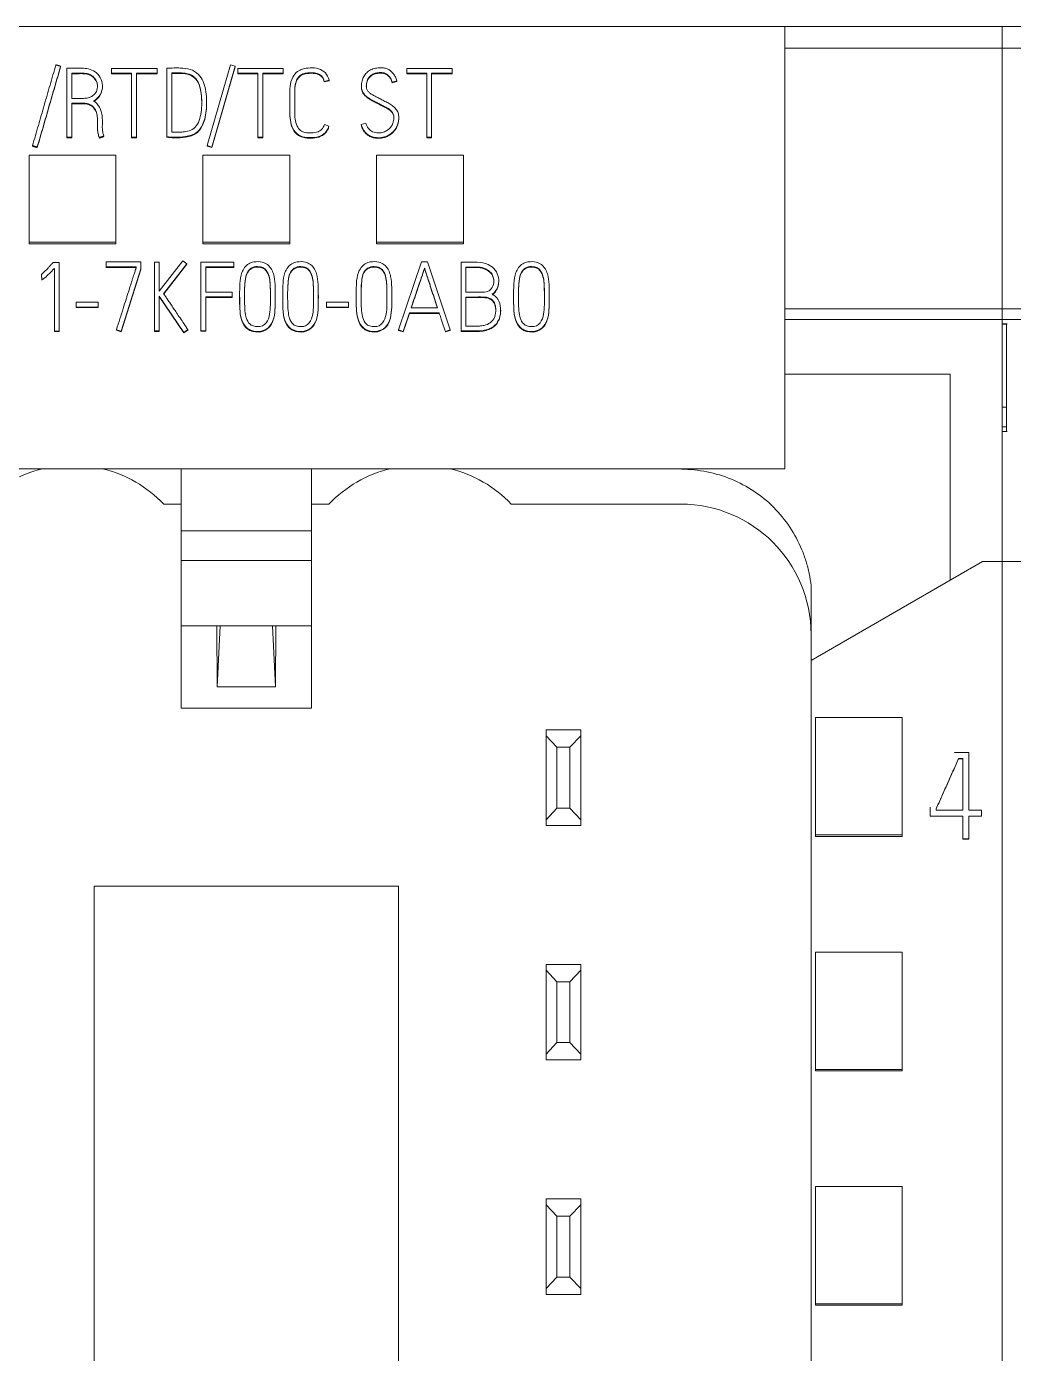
# Model space of a CAD drawing. Header units: millimetres. Extents: x 42151 to 59780, y 37376 to 44547.
# Drawn here: x 48216.97 to 48239.69, y 43287.69 to 43318.25 of the extents above; entities that cross this region are included whole.
import ezdxf

# ---------------------------------------------------------------- set-up
doc = ezdxf.new("R2010")
doc.units = ezdxf.units.MM
doc.set_wipeout_variables(frame=1)
doc.layers.add('000-PI-Oprema', color=30, linetype='Continuous', lineweight=5)
doc.layers.add('SI-ORMAR-Oprema', color=30, linetype='Continuous', lineweight=5)
doc.layers.add('004-PI-DIN Šina', color=3, linetype='Continuous')

# ---------------------------------------------------------------- blocks, each defined once
blk = doc.blocks.new('6ES7531-7KF00-0AB0')
at = {"layer": 'SI-ORMAR-Oprema', "linetype": 'Continuous'}
for p, q in [((-29.363, 48.929), (-29.363, 40.929)), ((-27.372, 48.929), (-29.363, 48.929)), ((-27.372, 48.929), (-27.372, 40.929)), ((-18.954, 48.929), (-18.954, 48.929)), ((-18.954, 48.929), (-18.954, 40.929)), ((-18.954, 46.433), (-27.372, 46.433)), ((-18.954, 40.929), (-29.363, 40.929)), ((-29.363, 40.929), (-29.363, 40.02)), ((-29.363, 40.02), (-29.363, 39.411)), ((-26.013, 40.02), (-29.363, 40.02)), ((-26.013, 40.02), (-26.013, 15.837)), ((-19.763, 37.279), (-19.763, 40.02)), ((-29.363, 38.929), (-29.363, 39.411)), ((-26.013, 39.411), (-29.363, 39.411)), ((-29.363, 38.929), (-29.363, 16.929)), ((-26.013, 38.929), (-29.363, 38.929)), ((-26.013, 38.929), (-29.363, 38.929))]:
    blk.add_line(p, q, dxfattribs=at)
blk.add_open_spline([(-18.954, 40.929), (-27.372, 40.929)], degree=1, dxfattribs=at)
blk.add_wipeout([(-17.038, 69.029), (17.762, 69.029), (17.762, -77.96), (-17.038, -77.971)]).dxf.layer = 'SI-ORMAR-Oprema'
for p, q in [((-17.038, 69.029), (-17.038, 68.529)), ((-12.038, 69.029), (-17.038, 69.029)), ((12.762, 69.029), (-12.038, 69.029)), ((12.762, 69.029), (17.762, 69.029)), ((12.762, 58.845), (12.762, 69.029)), ((17.762, 69.029), (17.762, 68.529)), ((-17.038, 62.529), (-17.038, 68.529)), ((-12.038, 68.529), (-17.038, 68.529)), ((17.762, 68.529), (12.762, 68.529)), ((17.762, 62.529), (17.762, 68.529)), ((-3.912, 68.114), (-3.912, 68.101)), ((-2.738, 67.953), (-2.738, 67.941)), ((-1.693, 67.953), (-1.693, 67.941)), ((0, 68.145), (-0.539, 66.285)), ((-0.431, 66.254), (0.109, 68.114)), ((-0.431, 66.241), (0.109, 68.101)), ((0.109, 68.114), (0, 68.145)), ((0.109, 68.114), (0.109, 68.101)), ((0.169, 67.953), (0.169, 67.941)), ((1.214, 67.953), (1.214, 67.941)), ((4.057, 68.066), (4.057, 67.953)), ((5.102, 68.066), (4.057, 68.066)), ((4.057, 67.953), (4.057, 67.941)), ((4.057, 67.953), (4.514, 67.953)), ((4.057, 67.941), (4.514, 67.941)), ((4.514, 67.953), (4.514, 66.481)), ((4.627, 66.481), (4.627, 67.953)), ((4.627, 67.953), (5.102, 67.953)), ((4.627, 67.941), (5.102, 67.941)), ((5.102, 67.953), (5.102, 68.066)), ((5.102, 67.953), (5.102, 67.941)), ((-2.949, 67.646), (-2.949, 67.668)), ((2.266, 67.793), (2.157, 67.766)), ((2.266, 67.78), (2.157, 67.754)), ((2.157, 67.766), (2.157, 67.754)), ((2.266, 67.793), (2.266, 67.78)), ((3.011, 67.657), (3.011, 67.644)), ((3.722, 67.746), (3.83, 67.777)), ((3.722, 67.734), (3.83, 67.765)), ((3.722, 67.746), (3.722, 67.734)), ((3.83, 67.777), (3.83, 67.765)), ((-0.552, 67.251), (-0.552, 67.264)), ((1.363, 67.431), (1.363, 67.419)), ((1.363, 67.296), (1.363, 67.309)), ((1.362, 67.131), (1.362, 67.119)), ((3.873, 66.919), (3.873, 66.932)), ((-3.063, 66.697), (-3.063, 66.678)), ((2.159, 66.769), (2.264, 66.732)), ((2.264, 66.732), (2.264, 66.719)), ((3.114, 66.804), (3.005, 66.774)), ((3.005, 66.774), (3.005, 66.761)), ((-3.77, 66.481), (-3.77, 66.468)), ((-3.657, 66.481), (-3.657, 66.468)), ((-3.02, 66.47), (-3.02, 66.457)), ((-2.916, 66.509), (-2.916, 66.497)), ((-2.281, 66.481), (-2.281, 66.468)), ((-2.168, 66.481), (-2.168, 66.468)), ((-1.467, 66.492), (-1.467, 66.479)), ((0.626, 66.481), (0.626, 66.468)), ((0.739, 66.481), (0.739, 66.468)), ((4.514, 66.481), (4.627, 66.481)), ((4.514, 66.481), (4.514, 66.468)), ((4.514, 66.468), (4.627, 66.468)), ((4.627, 66.481), (4.627, 66.468)), ((-4.638, 66.064), (-4.638, 64.065)), ((-2.638, 66.064), (-4.638, 66.064)), ((-4.56, 66.285), (-4.56, 66.272)), ((-4.451, 66.254), (-4.451, 66.241)), ((-2.638, 64.065), (-2.638, 66.064)), ((-0.638, 66.064), (-0.638, 64.065)), ((1.362, 66.064), (-0.638, 66.064)), ((-0.539, 66.285), (-0.431, 66.254)), ((-0.539, 66.285), (-0.539, 66.272)), ((-0.539, 66.272), (-0.431, 66.241)), ((-0.431, 66.254), (-0.431, 66.241)), ((1.362, 64.065), (1.362, 66.064)), ((3.362, 66.064), (3.362, 64.065)), ((5.362, 66.064), (3.362, 66.064)), ((5.362, 64.065), (5.362, 66.064)), ((-4.638, 64.065), (-4.638, 64.027)), ((-4.638, 64.065), (-2.638, 64.065)), ((-4.638, 64.027), (-2.638, 64.027)), ((-2.638, 64.065), (-2.638, 64.027)), ((-0.638, 64.065), (-0.638, 64.027)), ((-0.638, 64.065), (1.362, 64.065)), ((-0.638, 64.027), (1.362, 64.027)), ((1.362, 64.065), (1.362, 64.027)), ((3.362, 64.065), (3.362, 64.027)), ((3.362, 64.065), (5.362, 64.065)), ((3.362, 64.027), (5.362, 64.027)), ((5.362, 64.065), (5.362, 64.027)), ((-4.085, 63.596), (-3.946, 63.596)), ((-3.946, 63.596), (-3.946, 62.015)), ((-2.865, 63.607), (-2.865, 63.494)), ((-2.066, 63.607), (-2.865, 63.607)), ((-2.066, 63.446), (-2.066, 63.607)), ((-1.755, 63.6), (-1.755, 62.017)), ((-1.642, 63.6), (-1.755, 63.6)), ((-1.098, 63.633), (-1.642, 62.931)), ((-1.642, 62.931), (-1.642, 63.6)), ((-1.542, 62.876), (-1.01, 63.567)), ((-1.01, 63.567), (-1.098, 63.633)), ((-1.01, 63.567), (-1.01, 63.554)), ((-0.683, 63.604), (-0.683, 62.022)), ((0.078, 63.604), (-0.683, 63.604)), ((0.078, 63.492), (0.078, 63.604)), ((4.394, 63.607), (3.864, 62.041)), ((4.536, 63.607), (4.394, 63.607)), ((5.053, 62.041), (4.536, 63.607)), ((5.304, 62.017), (5.304, 63.602)), ((-4.354, 63.321), (-4.354, 63.308)), ((-4.347, 63.204), (-4.354, 63.321)), ((-4.347, 63.191), (-4.354, 63.308)), ((-4.056, 62.015), (-4.056, 63.459)), ((-2.865, 63.494), (-2.865, 63.482)), ((-2.865, 63.494), (-2.177, 63.494)), ((-2.865, 63.482), (-2.177, 63.482)), ((-2.521, 62.011), (-2.066, 63.446)), ((-2.521, 61.998), (-2.066, 63.433)), ((-2.177, 63.494), (-2.177, 63.463)), ((-2.066, 63.446), (-2.066, 63.433)), ((-1.538, 62.869), (-1.01, 63.554)), ((-0.57, 62.911), (-0.57, 63.492)), ((-0.57, 63.492), (0.078, 63.492)), ((-0.57, 63.479), (0.078, 63.479)), ((0.078, 63.492), (0.078, 63.479)), ((4.465, 63.466), (4.465, 63.453)), ((5.417, 63.49), (5.417, 62.909)), ((-4.347, 63.204), (-4.347, 63.191)), ((6.172, 63.154), (6.172, 63.175)), ((-3.555, 62.68), (-3.555, 62.568)), ((-3.049, 62.68), (-3.555, 62.68)), ((-3.049, 62.568), (-3.049, 62.68)), ((-1.642, 62.017), (-1.642, 62.821)), ((-1.642, 62.821), (-1.074, 61.984)), ((-1.642, 62.808), (-1.074, 61.972)), ((0.038, 62.911), (-0.57, 62.911)), ((-0.57, 62.022), (-0.57, 62.801)), ((-0.57, 62.801), (0.038, 62.801)), ((-0.57, 62.788), (0.038, 62.788)), ((0.038, 62.801), (0.038, 62.911)), ((0.038, 62.801), (0.038, 62.788)), ((0.208, 62.868), (0.208, 62.856)), ((1.028, 62.825), (1.028, 62.837)), ((1.2, 62.868), (1.2, 62.856)), ((2.02, 62.825), (2.02, 62.837)), ((2.21, 62.68), (2.21, 62.568)), ((2.716, 62.68), (2.21, 62.68)), ((2.716, 62.568), (2.716, 62.68)), ((2.891, 62.868), (2.891, 62.856)), ((3.711, 62.825), (3.711, 62.837)), ((5.417, 62.799), (5.417, 62.127)), ((6.515, 62.868), (6.515, 62.856)), ((7.334, 62.825), (7.334, 62.837)), ((-17.038, 62.529), (-17.038, 62.279)), ((-17.038, 62.529), (-12.038, 62.529)), ((-3.555, 62.568), (-3.555, 62.555)), ((-3.555, 62.568), (-3.049, 62.568)), ((-3.555, 62.555), (-3.049, 62.555)), ((-3.049, 62.568), (-3.049, 62.555)), ((2.21, 62.568), (2.21, 62.555)), ((2.21, 62.568), (2.716, 62.568)), ((2.21, 62.555), (2.716, 62.555)), ((2.716, 62.568), (2.716, 62.555)), ((3.97, 62.006), (4.117, 62.435)), ((3.97, 61.994), (4.117, 62.423)), ((4.117, 62.435), (4.117, 62.423)), ((4.117, 62.435), (4.802, 62.435)), ((4.117, 62.423), (4.802, 62.423)), ((4.765, 62.548), (4.154, 62.548)), ((4.802, 62.435), (4.802, 62.423)), ((6.217, 62.482), (6.217, 62.495)), ((12.762, 62.529), (17.762, 62.529)), ((17.762, 62.529), (17.762, 62.279)), ((-17.038, 62.279), (-17.038, 56.709)), ((-12.038, 62.279), (-17.038, 62.279)), ((-2.627, 62.046), (-2.521, 62.011)), ((-2.627, 62.046), (-2.627, 62.033)), ((-1.074, 61.984), (-0.981, 62.048)), ((-0.981, 62.048), (-0.981, 62.035)), ((3.864, 62.041), (3.864, 62.029)), ((3.864, 62.041), (3.97, 62.006)), ((4.944, 62.006), (5.053, 62.041)), ((5.053, 62.041), (5.053, 62.029)), ((12.762, 62.279), (17.762, 62.279)), ((17.762, 62.279), (17.762, 56.709)), ((17.875, 62.179), (17.762, 62.179)), ((17.875, 62.172), (17.762, 62.172)), ((-4.056, 62.015), (-4.056, 62.002)), ((-3.946, 62.015), (-4.056, 62.015)), ((-3.946, 62.002), (-4.056, 62.002)), ((-3.946, 62.015), (-3.946, 62.002)), ((-2.627, 62.033), (-2.521, 61.998)), ((-2.521, 62.011), (-2.521, 61.998)), ((-1.755, 62.017), (-1.755, 62.005)), ((-1.755, 62.017), (-1.642, 62.017)), ((-1.755, 62.005), (-1.642, 62.005)), ((-1.642, 62.017), (-1.642, 62.005)), ((-1.074, 61.972), (-0.981, 62.035)), ((-1.074, 61.984), (-1.074, 61.972)), ((-0.683, 62.022), (-0.57, 62.022)), ((-0.683, 62.022), (-0.683, 62.009)), ((-0.683, 62.009), (-0.57, 62.009)), ((-0.57, 62.022), (-0.57, 62.009)), ((3.864, 62.029), (3.97, 61.994)), ((3.97, 62.006), (3.97, 61.994)), ((4.942, 62.001), (4.944, 61.994)), ((4.944, 61.994), (5.053, 62.029)), ((4.944, 62.006), (4.944, 61.994)), ((5.304, 62.017), (5.304, 62.005)), ((12.762, 61.023), (16.562, 61.023)), ((16.562, 56.276), (16.562, 61.023)), ((17.862, 60.263), (17.762, 60.263)), ((17.862, 60.263), (17.862, 59.813)), ((17.862, 59.813), (17.762, 59.813)), ((17.762, 59.703), (17.875, 59.703)), ((17.762, 59.701), (17.875, 59.701)), ((12.762, 58.845), (-12.038, 58.845)), ((-1.138, 58.845), (-1.138, 57.418)), ((1.862, 58.845), (1.862, 57.418)), ((-1.138, 58.029), (-1.538, 58.029)), ((2.262, 58.029), (1.862, 58.029)), ((10.362, 58.029), (6.462, 58.029)), ((-1.138, 57.418), (-1.138, 56.729)), ((-1.138, 57.418), (1.862, 57.418)), ((1.862, 57.418), (1.862, 56.729)), ((-17.038, 56.709), (-17.038, -56.709)), ((-16.588, 56.709), (-17.038, 56.709)), ((-1.138, 56.729), (-1.138, 55.229)), ((-1.138, 56.729), (1.862, 56.729)), ((1.862, 56.729), (1.862, 55.229)), ((13.362, 54.429), (17.312, 56.709)), ((17.762, 56.709), (17.312, 56.709)), ((17.762, 56.709), (17.762, -56.709)), ((13.362, 56.149), (13.362, 54.429)), ((-1.138, 55.229), (-1.138, 53.329)), ((-1.138, 55.229), (1.862, 55.229)), ((-0.32, 55.229), (-0.312, 53.818)), ((-0.238, 55.229), (-0.312, 53.818)), ((1.036, 53.818), (0.962, 55.229)), ((1.036, 53.818), (1.044, 55.229)), ((1.862, 55.229), (1.862, 53.329)), ((13.362, -54.387), (13.362, 54.429)), ((-0.312, 53.818), (1.036, 53.818)), ((1.862, 53.329), (-1.138, 53.329)), ((13.462, 50.411), (13.462, 53.115)), ((13.462, 53.115), (15.462, 53.115)), ((15.462, 50.411), (15.462, 53.115)), ((7.262, 52.829), (8.062, 52.829)), ((7.262, 52.695), (7.262, 52.829)), ((7.512, 52.429), (7.262, 52.695)), ((7.262, 50.762), (7.262, 52.695)), ((8.062, 52.695), (7.812, 52.429)), ((8.062, 52.829), (8.062, 52.695)), ((8.062, 52.695), (8.062, 50.762)), ((7.812, 52.429), (7.512, 52.429)), ((7.512, 52.429), (7.512, 51.029)), ((7.812, 51.029), (7.812, 52.429)), ((16.665, 52.308), (16.995, 52.308)), ((16.995, 52.308), (16.995, 50.983)), ((16.756, 52.17), (16.756, 52.164)), ((16.853, 52.17), (16.756, 52.17)), ((16.756, 52.164), (16.853, 52.164)), ((16.853, 50.983), (16.853, 52.17)), ((16.104, 50.845), (16.104, 51.049)), ((7.262, 50.762), (7.512, 51.029)), ((7.262, 50.629), (7.262, 50.762)), ((7.512, 51.029), (7.812, 51.029)), ((7.812, 51.029), (8.062, 50.762)), ((8.062, 50.762), (8.062, 50.629)), ((16.104, 50.845), (16.104, 50.839)), ((16.853, 50.845), (16.104, 50.845)), ((16.104, 50.839), (16.853, 50.839)), ((16.243, 51.019), (16.243, 50.983)), ((16.243, 50.983), (16.853, 50.983)), ((16.853, 50.318), (16.853, 50.845)), ((16.995, 50.983), (17.289, 50.983)), ((16.995, 50.845), (16.995, 50.318)), ((17.289, 50.845), (16.995, 50.845)), ((16.995, 50.839), (17.289, 50.839)), ((17.289, 50.983), (17.289, 50.845)), ((17.289, 50.845), (17.289, 50.839)), ((8.062, 50.629), (7.262, 50.629)), ((13.462, 50.377), (13.462, 50.411)), ((13.462, 50.411), (15.462, 50.411)), ((13.462, 50.377), (15.462, 50.377)), ((15.462, 50.377), (15.462, 50.411)), ((16.853, 50.318), (16.853, 50.312)), ((16.995, 50.318), (16.853, 50.318)), ((16.853, 50.312), (16.995, 50.312)), ((16.995, 50.318), (16.995, 50.312)), ((-3.138, 49.229), (3.862, 49.229)), ((-3.138, -51.671), (-3.138, 49.229)), ((3.862, 49.229), (3.862, -51.671)), ((-18.954, 48.929), (-17.038, 48.929)), ((-17.038, 48.929), (-18.954, 48.929)), ((13.462, 45.01), (13.462, 47.713)), ((13.462, 47.713), (15.462, 47.713)), ((15.462, 45.01), (15.462, 47.713)), ((7.262, 47.429), (8.062, 47.429)), ((7.262, 47.295), (7.262, 47.429)), ((8.062, 47.429), (8.062, 47.295)), ((7.512, 47.029), (7.262, 47.295)), ((7.262, 45.362), (7.262, 47.295)), ((8.062, 47.295), (7.812, 47.029)), ((8.062, 47.295), (8.062, 45.362)), ((7.812, 47.029), (7.512, 47.029)), ((7.512, 47.029), (7.512, 45.629)), ((7.812, 45.629), (7.812, 47.029)), ((7.262, 45.362), (7.512, 45.629)), ((7.512, 45.629), (7.812, 45.629)), ((7.812, 45.629), (8.062, 45.362)), ((7.262, 45.229), (7.262, 45.362)), ((8.062, 45.362), (8.062, 45.229)), ((8.062, 45.229), (7.262, 45.229)), ((13.462, 45.01), (15.462, 45.01)), ((13.462, 44.977), (13.462, 45.01)), ((13.462, 44.977), (15.462, 44.977)), ((15.462, 44.977), (15.462, 45.01)), ((13.462, 39.608), (13.462, 42.311)), ((13.462, 42.311), (15.462, 42.311)), ((15.462, 39.608), (15.462, 42.311)), ((7.262, 42.029), (8.062, 42.029)), ((7.262, 41.895), (7.262, 42.029)), ((7.512, 41.629), (7.262, 41.895)), ((7.262, 39.962), (7.262, 41.895)), ((8.062, 41.895), (7.812, 41.629)), ((8.062, 42.029), (8.062, 41.895)), ((8.062, 41.895), (8.062, 39.962)), ((7.812, 41.629), (7.512, 41.629)), ((7.512, 41.629), (7.512, 40.229)), ((7.812, 40.229), (7.812, 41.629)), ((7.262, 39.962), (7.512, 40.229)), ((7.512, 40.229), (7.812, 40.229)), ((7.812, 40.229), (8.062, 39.962)), ((-17.038, 40.02), (-19.763, 40.02)), ((7.262, 39.829), (7.262, 39.962)), ((8.062, 39.829), (7.262, 39.829)), ((8.062, 39.962), (8.062, 39.829)), ((13.462, 39.577), (13.462, 39.608)), ((13.462, 39.608), (15.462, 39.608)), ((13.462, 39.577), (15.462, 39.577)), ((15.462, 39.577), (15.462, 39.608)), ((-17.038, 39.411), (-19.763, 39.411)), ((-17.038, 38.929), (-19.763, 38.929)), ((-17.038, 38.929), (-19.763, 38.929))]:
    blk.add_line(p, q, dxfattribs=at)
for centre, radius, start, end in [((-3.638, 56.029), 2.9, 103.753, 136.3972), ((-3.638, 56.029), 2.9, 43.6028, 76.247), ((4.362, 56.029), 2.9, 103.753, 136.3972), ((4.362, 56.029), 2.9, 43.6028, 76.247), ((10.362, 55.029), 3, 0, 90)]:
    blk.add_arc(centre, radius, start, end, dxfattribs=at)
for points, degree in [([(-4.56, 66.285), (-4.021, 68.145)], 1), ([(-3.912, 68.114), (-4.451, 66.254)], 1), ([(-3.912, 68.101), (-4.451, 66.241)], 1), ([(-4.021, 68.145), (-3.912, 68.114)], 1), ([(-3.77, 66.481), (-3.77, 68.068)], 1), ([(-3.657, 67.956), (-3.657, 67.374)], 1), ([(-2.738, 67.953), (-2.738, 68.066)], 1), ([(-2.738, 68.066), (-1.693, 68.066)], 1), ([(-2.281, 67.953), (-2.738, 67.953)], 1), ([(-2.281, 67.941), (-2.738, 67.941)], 1), ([(-2.281, 66.481), (-2.281, 67.953)], 1), ([(-2.168, 67.953), (-2.168, 66.481)], 1), ([(-1.693, 67.953), (-2.168, 67.953)], 1), ([(-1.693, 67.941), (-2.168, 67.941)], 1), ([(-1.693, 68.066), (-1.693, 67.953)], 1), ([(-1.467, 66.492), (-1.467, 68.072)], 1), ([(-1.354, 67.96), (-1.354, 66.595)], 1), ([(0.169, 68.066), (0.169, 67.953)], 1), ([(1.214, 68.066), (0.169, 68.066)], 1), ([(0.169, 67.953), (0.626, 67.953)], 1), ([(0.169, 67.941), (0.626, 67.941)], 1), ([(0.626, 67.953), (0.626, 66.481)], 1), ([(0.739, 66.481), (0.739, 67.953)], 1), ([(0.739, 67.953), (1.214, 67.953)], 1), ([(0.739, 67.941), (1.214, 67.941)], 1), ([(1.214, 67.953), (1.214, 68.066)], 1), ([(-3.657, 67.262), (-3.657, 66.481)], 1), ([(-3.657, 66.481), (-3.77, 66.481)], 1), ([(-3.657, 66.468), (-3.77, 66.468)], 1), ([(-2.916, 66.509), (-3.02, 66.47)], 1), ([(-2.916, 66.497), (-3.02, 66.457)], 1), ([(-2.168, 66.481), (-2.281, 66.481)], 1), ([(-2.168, 66.468), (-2.281, 66.468)], 1), ([(0.626, 66.481), (0.739, 66.481)], 1), ([(0.626, 66.468), (0.739, 66.468)], 1), ([(-4.451, 66.254), (-4.56, 66.285)], 1), ([(-4.451, 66.241), (-4.56, 66.272)], 1), ([(13.247, 56.709), (13.275, 56.618), (13.322, 56.433), (13.352, 56.245), (13.362, 56.149)], 3)]:
    blk.add_open_spline(points, degree=degree, dxfattribs=at)
for points, knots in [([(-3.77, 68.068), (-3.71, 68.068), (-3.606, 68.068), (-3.454, 68.068), (-3.306, 68.069), (-3.149, 68.018), (-3.011, 67.898), (-2.94, 67.723), (-2.954, 67.549), (-3.016, 67.425), (-3.089, 67.356), (-3.135, 67.328), (-3.156, 67.317)], [0, 0, 0, 0, 0.12344, 0.212385, 0.309987, 0.42512, 0.54091, 0.673529, 0.797304, 0.889185, 0.953588, 1, 1, 1, 1]), ([(-3.657, 67.374), (-3.612, 67.374), (-3.55, 67.374), (-3.459, 67.375), (-3.376, 67.373), (-3.282, 67.381), (-3.182, 67.422), (-3.093, 67.502), (-3.056, 67.623), (-3.068, 67.75), (-3.138, 67.868), (-3.263, 67.944), (-3.395, 67.958), (-3.524, 67.955), (-3.609, 67.956), (-3.657, 67.956)], [0, 0, 0, 0, 0.089288, 0.123818, 0.180598, 0.252983, 0.309178, 0.39404, 0.480521, 0.552186, 0.644985, 0.743769, 0.831148, 0.90497, 1, 1, 1, 1]), ([(-3.062, 67.644), (-3.062, 67.671), (-3.073, 67.745), (-3.138, 67.856), (-3.263, 67.931), (-3.395, 67.945), (-3.524, 67.942), (-3.609, 67.943), (-3.657, 67.943)], [0, 0, 0, 0, 0.108412, 0.293173, 0.489849, 0.663819, 0.810797, 1, 1, 1, 1]), ([(-1.467, 68.072), (-1.411, 68.073), (-1.307, 68.074), (-1.128, 68.075), (-0.927, 68.059), (-0.734, 67.943), (-0.624, 67.768), (-0.57, 67.57), (-0.551, 67.362), (-0.551, 67.148), (-0.578, 66.954), (-0.63, 66.791), (-0.702, 66.659), (-0.804, 66.562), (-0.935, 66.513), (-1.063, 66.49), (-1.188, 66.479), (-1.32, 66.478), (-1.413, 66.485), (-1.467, 66.492)], [0, 0, 0, 0, 0.056943, 0.107616, 0.184523, 0.260876, 0.329966, 0.393781, 0.471964, 0.545416, 0.616265, 0.673522, 0.721942, 0.770903, 0.814889, 0.864088, 0.904492, 0.944165, 1, 1, 1, 1]), ([(-1.354, 66.595), (-1.323, 66.594), (-1.256, 66.592), (-1.149, 66.594), (-1.021, 66.61), (-0.87, 66.643), (-0.75, 66.779), (-0.689, 66.959), (-0.66, 67.167), (-0.664, 67.38), (-0.686, 67.597), (-0.753, 67.786), (-0.9, 67.93), (-1.077, 67.962), (-1.23, 67.96), (-1.317, 67.96), (-1.354, 67.96)], [0, 0, 0, 0, 0.039718, 0.085391, 0.137353, 0.205809, 0.277792, 0.359236, 0.449004, 0.549223, 0.634175, 0.731709, 0.80125, 0.889293, 0.952557, 1, 1, 1, 1]), ([(-0.663, 67.243), (-0.663, 67.288), (-0.668, 67.399), (-0.686, 67.585), (-0.753, 67.773), (-0.9, 67.918), (-1.077, 67.949), (-1.23, 67.947), (-1.317, 67.948), (-1.354, 67.947)], [0, 0, 0, 0, 0.115337, 0.282058, 0.473471, 0.609948, 0.782735, 0.906892, 1, 1, 1, 1]), ([(2.264, 66.732), (2.256, 66.707), (2.23, 66.644), (2.144, 66.543), (1.991, 66.471), (1.802, 66.467), (1.602, 66.487), (1.44, 66.633), (1.379, 66.829), (1.359, 67.037), (1.364, 67.249), (1.362, 67.454), (1.365, 67.659), (1.407, 67.853), (1.524, 67.994), (1.671, 68.061), (1.838, 68.082), (2.025, 68.073), (2.199, 67.97), (2.251, 67.861), (2.266, 67.793)], [0, 0, 0, 0, 0.023749, 0.063372, 0.118592, 0.172501, 0.236244, 0.297229, 0.359591, 0.421629, 0.490644, 0.554667, 0.610982, 0.680492, 0.733777, 0.772528, 0.826559, 0.886213, 0.942216, 1, 1, 1, 1]), ([(2.157, 67.766), (2.147, 67.818), (2.11, 67.894), (1.991, 67.958), (1.869, 67.967), (1.751, 67.96), (1.628, 67.933), (1.523, 67.83), (1.478, 67.664), (1.475, 67.482), (1.476, 67.287), (1.475, 67.094), (1.48, 66.904), (1.52, 66.746), (1.599, 66.628), (1.725, 66.578), (1.864, 66.578), (1.999, 66.588), (2.107, 66.662), (2.145, 66.724), (2.159, 66.769)], [0, 0, 0, 0, 0.052928, 0.097969, 0.144851, 0.190624, 0.232935, 0.284925, 0.348337, 0.424764, 0.49245, 0.572241, 0.64631, 0.708712, 0.757514, 0.801091, 0.856423, 0.915681, 0.949914, 1, 1, 1, 1]), ([(2.157, 67.754), (2.147, 67.805), (2.11, 67.881), (1.991, 67.946), (1.869, 67.954), (1.751, 67.948), (1.628, 67.92), (1.523, 67.817), (1.478, 67.651), (1.475, 67.47), (1.476, 67.299), (1.476, 67.195), (1.476, 67.15)], [0, 0, 0, 0, 0.097342, 0.180178, 0.266401, 0.350584, 0.428399, 0.524015, 0.640638, 0.781197, 0.905681, 1, 1, 1, 1]), ([(3.005, 66.774), (3.014, 66.742), (3.037, 66.683), (3.086, 66.605), (3.149, 66.543), (3.224, 66.499), (3.311, 66.473), (3.396, 66.466), (3.473, 66.47), (3.54, 66.484), (3.601, 66.507), (3.656, 66.537), (3.706, 66.572), (3.749, 66.613), (3.786, 66.659), (3.817, 66.709), (3.841, 66.762), (3.859, 66.818), (3.87, 66.875), (3.874, 66.933), (3.87, 66.989), (3.858, 67.042), (3.836, 67.089), (3.808, 67.129), (3.775, 67.167), (3.737, 67.199), (3.695, 67.229), (3.651, 67.257), (3.603, 67.281), (3.553, 67.305), (3.504, 67.331), (3.457, 67.356), (3.412, 67.38), (3.37, 67.401), (3.329, 67.421), (3.291, 67.441), (3.256, 67.462), (3.224, 67.483), (3.195, 67.505), (3.171, 67.529), (3.151, 67.555), (3.135, 67.585), (3.126, 67.618), (3.123, 67.664), (3.127, 67.717), (3.139, 67.774), (3.16, 67.822), (3.188, 67.861), (3.218, 67.893), (3.252, 67.919), (3.289, 67.938), (3.326, 67.952), (3.363, 67.96), (3.399, 67.965), (3.431, 67.968), (3.464, 67.969), (3.498, 67.967), (3.535, 67.96), (3.567, 67.947), (3.596, 67.93), (3.622, 67.911), (3.644, 67.889), (3.663, 67.866), (3.68, 67.841), (3.694, 67.816), (3.705, 67.792), (3.715, 67.769), (3.72, 67.754), (3.722, 67.746)], [0, 0, 0, 0, 0.030216, 0.057834, 0.084112, 0.110126, 0.13699, 0.166062, 0.187444, 0.207786, 0.227532, 0.246694, 0.265147, 0.28321, 0.301078, 0.318906, 0.33698, 0.354995, 0.372624, 0.390132, 0.408102, 0.424528, 0.439934, 0.454952, 0.469937, 0.485134, 0.500714, 0.516729, 0.533253, 0.550073, 0.566929, 0.583824, 0.598837, 0.613277, 0.627146, 0.64033, 0.652736, 0.664395, 0.675364, 0.685785, 0.695827, 0.705789, 0.716159, 0.727332, 0.74751, 0.765141, 0.780786, 0.795151, 0.808601, 0.821478, 0.833928, 0.845962, 0.857807, 0.868933, 0.878649, 0.88698, 0.899043, 0.910208, 0.920757, 0.930874, 0.940594, 0.950061, 0.959303, 0.96829, 0.9771, 0.985473, 0.993098, 1, 1, 1, 1]), ([(3.83, 67.777), (3.821, 67.808), (3.799, 67.866), (3.751, 67.942), (3.692, 68.004), (3.623, 68.049), (3.544, 68.076), (3.466, 68.083), (3.395, 68.079), (3.333, 68.069), (3.275, 68.053), (3.222, 68.03), (3.174, 68.001), (3.133, 67.966), (3.097, 67.926), (3.067, 67.881), (3.042, 67.83), (3.024, 67.775), (3.014, 67.716), (3.01, 67.657), (3.014, 67.603), (3.025, 67.555), (3.045, 67.513), (3.071, 67.476), (3.101, 67.442), (3.136, 67.411), (3.174, 67.383), (3.216, 67.356), (3.261, 67.332), (3.308, 67.309), (3.355, 67.284), (3.401, 67.258), (3.447, 67.234), (3.491, 67.211), (3.535, 67.191), (3.576, 67.171), (3.614, 67.149), (3.649, 67.127), (3.681, 67.102), (3.707, 67.075), (3.73, 67.046), (3.748, 67.013), (3.757, 66.974), (3.76, 66.935), (3.758, 66.896), (3.751, 66.858), (3.741, 66.819), (3.726, 66.779), (3.706, 66.741), (3.68, 66.704), (3.649, 66.671), (3.612, 66.641), (3.569, 66.615), (3.52, 66.594), (3.464, 66.582), (3.38, 66.577), (3.27, 66.592), (3.162, 66.678), (3.122, 66.759), (3.114, 66.804)], [0, 0, 0, 0, 0.029502, 0.056552, 0.082213, 0.107035, 0.131706, 0.157625, 0.177725, 0.196768, 0.215008, 0.232485, 0.249262, 0.265692, 0.282067, 0.298646, 0.315747, 0.333416, 0.35172, 0.370963, 0.387214, 0.402039, 0.415923, 0.429557, 0.443355, 0.457518, 0.472137, 0.48722, 0.502837, 0.518847, 0.535063, 0.551489, 0.567151, 0.582304, 0.596956, 0.611001, 0.624363, 0.637091, 0.649186, 0.660727, 0.671894, 0.683121, 0.695107, 0.708316, 0.719066, 0.730707, 0.743348, 0.756492, 0.769735, 0.783289, 0.797204, 0.811603, 0.826753, 0.842746, 0.859925, 0.878764, 0.920226, 0.957605, 1, 1, 1, 1]), ([(3.125, 67.649), (3.125, 67.668), (3.128, 67.707), (3.139, 67.762), (3.16, 67.809), (3.188, 67.848), (3.218, 67.881), (3.252, 67.906), (3.289, 67.925), (3.326, 67.94), (3.363, 67.948), (3.399, 67.952), (3.431, 67.955), (3.464, 67.957), (3.498, 67.955), (3.535, 67.947), (3.567, 67.934), (3.596, 67.917), (3.622, 67.898), (3.644, 67.876), (3.663, 67.853), (3.68, 67.829), (3.694, 67.804), (3.705, 67.779), (3.715, 67.756), (3.72, 67.741), (3.722, 67.734)], [0, 0, 0, 0, 0.065823, 0.131059, 0.188942, 0.242091, 0.291852, 0.339495, 0.385558, 0.430084, 0.473906, 0.515072, 0.551021, 0.581842, 0.626473, 0.667782, 0.706813, 0.744244, 0.780205, 0.815232, 0.849428, 0.882676, 0.915274, 0.946254, 0.974465, 1, 1, 1, 1]), ([(-2.949, 67.643), (-2.95, 67.603), (-2.963, 67.518), (-3.016, 67.412), (-3.089, 67.343), (-3.135, 67.315), (-3.156, 67.305)], [0, 0, 0, 0, 0.287457, 0.610451, 0.836848, 1, 1, 1, 1]), ([(3.012, 67.65), (3.011, 67.647), (3.011, 67.627), (3.014, 67.59), (3.025, 67.542), (3.045, 67.5), (3.071, 67.463), (3.101, 67.429), (3.136, 67.398), (3.174, 67.37), (3.216, 67.344), (3.261, 67.32), (3.308, 67.296), (3.355, 67.271), (3.401, 67.245), (3.447, 67.221), (3.491, 67.199), (3.535, 67.178), (3.576, 67.158), (3.614, 67.137), (3.649, 67.114), (3.681, 67.089), (3.707, 67.062), (3.73, 67.033), (3.748, 67), (3.757, 66.962), (3.759, 66.935), (3.759, 66.921)], [0, 0, 0, 0, 0.008262, 0.056111, 0.099761, 0.14064, 0.180782, 0.221408, 0.263107, 0.306149, 0.350557, 0.396538, 0.443676, 0.491422, 0.539784, 0.585899, 0.630514, 0.673652, 0.715005, 0.754346, 0.79182, 0.827432, 0.861414, 0.894293, 0.927346, 0.962637, 1, 1, 1, 1]), ([(-3.02, 66.47), (-3.029, 66.493), (-3.047, 66.551), (-3.064, 66.638), (-3.062, 66.748), (-3.061, 66.861), (-3.067, 66.991), (-3.103, 67.121), (-3.198, 67.226), (-3.321, 67.263), (-3.443, 67.262), (-3.551, 67.262), (-3.627, 67.262), (-3.657, 67.262)], [0, 0, 0, 0, 0.058362, 0.147548, 0.210274, 0.321349, 0.421076, 0.521608, 0.638952, 0.741815, 0.819433, 0.927807, 1, 1, 1, 1]), ([(-3.062, 66.789), (-3.062, 66.81), (-3.062, 66.873), (-3.067, 66.978), (-3.103, 67.108), (-3.198, 67.213), (-3.321, 67.251), (-3.443, 67.249), (-3.551, 67.25), (-3.627, 67.25), (-3.657, 67.25)], [0, 0, 0, 0, 0.070739, 0.207293, 0.344948, 0.505625, 0.646474, 0.752753, 0.901148, 1, 1, 1, 1]), ([(-3.156, 67.317), (-3.135, 67.305), (-3.087, 67.269), (-3.027, 67.193), (-2.979, 67.094), (-2.958, 66.989), (-2.951, 66.889), (-2.951, 66.785), (-2.955, 66.69), (-2.944, 66.592), (-2.928, 66.539), (-2.916, 66.509)], [0, 0, 0, 0, 0.081763, 0.203225, 0.323939, 0.453577, 0.56931, 0.663931, 0.810036, 0.892891, 1, 1, 1, 1]), ([(-0.552, 67.251), (-0.552, 67.212), (-0.556, 67.104), (-0.578, 66.942), (-0.63, 66.779), (-0.702, 66.647), (-0.804, 66.55), (-0.935, 66.5), (-1.063, 66.477), (-1.188, 66.466), (-1.32, 66.465), (-1.413, 66.472), (-1.467, 66.479)], [0, 0, 0, 0, 0.08269, 0.225657, 0.341197, 0.438905, 0.537703, 0.626462, 0.725741, 0.807274, 0.887329, 1, 1, 1, 1]), ([(2.264, 66.719), (2.256, 66.694), (2.23, 66.631), (2.144, 66.53), (1.991, 66.459), (1.802, 66.454), (1.602, 66.474), (1.44, 66.62), (1.379, 66.816), (1.363, 66.984), (1.362, 67.085), (1.362, 67.119)], [0, 0, 0, 0, 0.052439, 0.139927, 0.261857, 0.380889, 0.521635, 0.656293, 0.793992, 0.930972, 1, 1, 1, 1]), ([(-3.02, 66.457), (-3.029, 66.48), (-3.047, 66.539), (-3.062, 66.614), (-3.063, 66.665), (-3.063, 66.679)], [0, 0, 0, 0, 0.32064, 0.810631, 1, 1, 1, 1]), ([(3.005, 66.761), (3.014, 66.729), (3.037, 66.67), (3.086, 66.592), (3.149, 66.53), (3.224, 66.486), (3.311, 66.46), (3.396, 66.453), (3.473, 66.458), (3.54, 66.471), (3.601, 66.494), (3.656, 66.524), (3.706, 66.559), (3.749, 66.6), (3.786, 66.646), (3.817, 66.696), (3.841, 66.749), (3.859, 66.805), (3.87, 66.862), (3.873, 66.901), (3.873, 66.92), (3.873, 66.921)], [0, 0, 0, 0, 0.077352, 0.148056, 0.215328, 0.281923, 0.350695, 0.425118, 0.479856, 0.531932, 0.582482, 0.631538, 0.678776, 0.725017, 0.770759, 0.816399, 0.862669, 0.908787, 0.953917, 0.998739, 1, 1, 1, 1]), ([(-4.354, 63.321), (-4.334, 63.337), (-4.298, 63.369), (-4.244, 63.425), (-4.191, 63.48), (-4.137, 63.539), (-4.103, 63.576), (-4.085, 63.596)], [0, 0, 0, 0, 0.198846, 0.377684, 0.606339, 0.795382, 1, 1, 1, 1]), ([(0.538, 63.607), (0.496, 63.599), (0.372, 63.558), (0.238, 63.366), (0.206, 63.068), (0.21, 62.772), (0.209, 62.517), (0.238, 62.307), (0.299, 62.142), (0.48, 62.007), (0.683, 61.989), (0.886, 62.084), (0.997, 62.277), (1.028, 62.511), (1.027, 62.766), (1.028, 63.02), (1.016, 63.233), (0.964, 63.418), (0.872, 63.544), (0.712, 63.616), (0.602, 63.618), (0.538, 63.607)], [0, 0, 0, 0, 0.03125, 0.09375, 0.15625, 0.25, 0.3125, 0.34375, 0.40625, 0.4375, 0.5, 0.546875, 0.59375, 0.65625, 0.71875, 0.78125, 0.84375, 0.875, 0.921875, 0.953125, 1, 1, 1, 1]), ([(1.53, 63.607), (1.488, 63.599), (1.364, 63.558), (1.23, 63.366), (1.198, 63.068), (1.202, 62.772), (1.201, 62.517), (1.23, 62.307), (1.291, 62.142), (1.472, 62.007), (1.675, 61.989), (1.878, 62.084), (1.989, 62.277), (2.02, 62.511), (2.019, 62.766), (2.02, 63.02), (2.008, 63.233), (1.956, 63.418), (1.864, 63.544), (1.704, 63.616), (1.594, 63.618), (1.53, 63.607)], [0, 0, 0, 0, 0.03125, 0.09375, 0.15625, 0.25, 0.3125, 0.34375, 0.40625, 0.4375, 0.5, 0.546875, 0.59375, 0.65625, 0.71875, 0.78125, 0.84375, 0.875, 0.921875, 0.953125, 1, 1, 1, 1]), ([(3.221, 63.607), (3.179, 63.599), (3.055, 63.558), (2.921, 63.366), (2.888, 63.068), (2.893, 62.772), (2.892, 62.517), (2.921, 62.307), (2.982, 62.142), (3.163, 62.007), (3.366, 61.989), (3.569, 62.084), (3.68, 62.277), (3.711, 62.511), (3.71, 62.766), (3.711, 63.02), (3.699, 63.233), (3.647, 63.418), (3.555, 63.544), (3.395, 63.616), (3.285, 63.618), (3.221, 63.607)], [0, 0, 0, 0, 0.03125, 0.09375, 0.15625, 0.25, 0.3125, 0.34375, 0.40625, 0.4375, 0.5, 0.546875, 0.59375, 0.65625, 0.71875, 0.78125, 0.84375, 0.875, 0.921875, 0.953125, 1, 1, 1, 1]), ([(5.304, 63.602), (5.363, 63.603), (5.509, 63.6), (5.742, 63.613), (5.977, 63.541), (6.132, 63.386), (6.182, 63.206), (6.164, 63.044), (6.101, 62.929), (6.05, 62.881), (6.025, 62.863)], [0, 0, 0, 0, 0.121799, 0.300471, 0.478612, 0.608153, 0.736749, 0.853072, 0.938599, 1, 1, 1, 1]), ([(6.845, 63.607), (6.803, 63.599), (6.679, 63.558), (6.545, 63.366), (6.512, 63.068), (6.516, 62.772), (6.516, 62.517), (6.545, 62.307), (6.606, 62.142), (6.787, 62.007), (6.99, 61.989), (7.193, 62.084), (7.303, 62.277), (7.335, 62.511), (7.334, 62.766), (7.335, 63.02), (7.323, 63.233), (7.271, 63.418), (7.179, 63.544), (7.019, 63.616), (6.909, 63.618), (6.845, 63.607)], [0, 0, 0, 0, 0.03125, 0.09375, 0.15625, 0.25, 0.3125, 0.34375, 0.40625, 0.4375, 0.5, 0.546875, 0.59375, 0.65625, 0.71875, 0.78125, 0.84375, 0.875, 0.921875, 0.953125, 1, 1, 1, 1]), ([(-4.056, 63.459), (-4.074, 63.44), (-4.108, 63.405), (-4.154, 63.357), (-4.193, 63.317), (-4.226, 63.285), (-4.253, 63.259), (-4.277, 63.239), (-4.296, 63.224), (-4.311, 63.214), (-4.323, 63.208), (-4.332, 63.206), (-4.34, 63.204), (-4.345, 63.204), (-4.347, 63.204)], [0, 0, 0, 0, 0.200504, 0.370797, 0.510902, 0.6264, 0.722885, 0.800448, 0.861213, 0.907383, 0.939504, 0.963232, 0.983337, 1, 1, 1, 1]), ([(-2.177, 63.463), (-2.178, 63.46), (-2.182, 63.45), (-2.189, 63.428), (-2.2, 63.394), (-2.215, 63.349), (-2.232, 63.295), (-2.252, 63.232), (-2.274, 63.162), (-2.298, 63.086), (-2.324, 63.006), (-2.35, 62.921), (-2.378, 62.835), (-2.419, 62.705), (-2.475, 62.526), (-2.549, 62.292), (-2.601, 62.13), (-2.627, 62.046)], [0, 0, 0, 0, 0.006664, 0.022274, 0.046836, 0.07897, 0.117297, 0.161819, 0.211415, 0.264968, 0.322476, 0.382404, 0.443215, 0.50491, 0.65714, 0.82217, 1, 1, 1, 1]), ([(0.764, 63.466), (0.734, 63.484), (0.646, 63.507), (0.5, 63.499), (0.358, 63.365), (0.333, 63.166), (0.319, 62.96), (0.322, 62.782), (0.322, 62.607), (0.331, 62.449), (0.365, 62.276), (0.449, 62.151), (0.609, 62.106), (0.8, 62.133), (0.901, 62.354), (0.917, 62.591), (0.917, 62.839), (0.915, 63.067), (0.9, 63.243), (0.856, 63.378), (0.794, 63.447), (0.764, 63.466)], [0, 0, 0, 0, 0.03125, 0.078125, 0.125, 0.1875, 0.25, 0.3125, 0.34375, 0.40625, 0.453125, 0.5, 0.53125, 0.59375, 0.65625, 0.71875, 0.8125, 0.875, 0.921875, 0.96875, 1, 1, 1, 1]), ([(0.764, 63.453), (0.734, 63.471), (0.646, 63.494), (0.5, 63.486), (0.358, 63.352), (0.333, 63.153), (0.322, 62.99), (0.321, 62.893), (0.321, 62.866)], [0, 0, 0, 0, 0.114194, 0.285486, 0.456777, 0.685166, 0.913555, 1, 1, 1, 1]), ([(0.917, 62.779), (0.917, 62.806), (0.916, 62.904), (0.915, 63.054), (0.9, 63.23), (0.856, 63.366), (0.794, 63.435), (0.764, 63.453)], [0, 0, 0, 0, 0.115044, 0.410029, 0.631268, 0.852507, 1, 1, 1, 1]), ([(1.756, 63.466), (1.726, 63.484), (1.638, 63.507), (1.492, 63.499), (1.35, 63.365), (1.325, 63.166), (1.311, 62.96), (1.314, 62.782), (1.314, 62.607), (1.323, 62.449), (1.357, 62.276), (1.44, 62.151), (1.6, 62.106), (1.792, 62.133), (1.893, 62.354), (1.909, 62.591), (1.909, 62.839), (1.907, 63.067), (1.892, 63.243), (1.848, 63.378), (1.786, 63.447), (1.756, 63.466)], [0, 0, 0, 0, 0.03125, 0.078125, 0.125, 0.1875, 0.25, 0.3125, 0.34375, 0.40625, 0.453125, 0.5, 0.53125, 0.59375, 0.65625, 0.71875, 0.8125, 0.875, 0.921875, 0.96875, 1, 1, 1, 1]), ([(1.756, 63.453), (1.726, 63.471), (1.638, 63.494), (1.492, 63.486), (1.35, 63.352), (1.325, 63.153), (1.314, 62.99), (1.313, 62.893), (1.313, 62.866)], [0, 0, 0, 0, 0.114194, 0.285486, 0.456777, 0.685166, 0.913555, 1, 1, 1, 1]), ([(1.909, 62.779), (1.909, 62.806), (1.908, 62.904), (1.907, 63.054), (1.892, 63.23), (1.848, 63.366), (1.786, 63.435), (1.756, 63.453)], [0, 0, 0, 0, 0.115044, 0.410029, 0.631268, 0.852507, 1, 1, 1, 1]), ([(3.447, 63.466), (3.417, 63.484), (3.329, 63.507), (3.183, 63.499), (3.041, 63.365), (3.016, 63.166), (3.002, 62.96), (3.005, 62.782), (3.005, 62.607), (3.014, 62.449), (3.048, 62.276), (3.131, 62.151), (3.291, 62.106), (3.483, 62.133), (3.584, 62.354), (3.6, 62.591), (3.6, 62.839), (3.598, 63.067), (3.583, 63.243), (3.539, 63.378), (3.477, 63.447), (3.447, 63.466)], [0, 0, 0, 0, 0.03125, 0.078125, 0.125, 0.1875, 0.25, 0.3125, 0.34375, 0.40625, 0.453125, 0.5, 0.53125, 0.59375, 0.65625, 0.71875, 0.8125, 0.875, 0.921875, 0.96875, 1, 1, 1, 1]), ([(3.447, 63.453), (3.417, 63.471), (3.329, 63.494), (3.183, 63.486), (3.041, 63.352), (3.016, 63.153), (3.005, 62.99), (3.004, 62.893), (3.004, 62.866)], [0, 0, 0, 0, 0.114194, 0.285486, 0.456777, 0.685166, 0.913555, 1, 1, 1, 1]), ([(3.6, 62.779), (3.6, 62.806), (3.599, 62.904), (3.598, 63.054), (3.583, 63.23), (3.539, 63.366), (3.477, 63.435), (3.447, 63.453)], [0, 0, 0, 0, 0.115044, 0.410029, 0.631268, 0.852507, 1, 1, 1, 1]), ([(4.154, 62.548), (4.165, 62.58), (4.187, 62.646), (4.221, 62.744), (4.254, 62.843), (4.287, 62.94), (4.319, 63.033), (4.349, 63.121), (4.377, 63.203), (4.402, 63.277), (4.424, 63.342), (4.442, 63.396), (4.455, 63.436), (4.462, 63.457), (4.465, 63.466)], [0, 0, 0, 0, 0.106118, 0.213594, 0.322428, 0.429305, 0.530911, 0.627246, 0.716632, 0.797389, 0.869519, 0.929228, 0.972722, 1, 1, 1, 1]), ([(4.159, 62.548), (4.168, 62.576), (4.189, 62.637), (4.221, 62.732), (4.254, 62.831), (4.287, 62.928), (4.319, 63.021), (4.349, 63.109), (4.377, 63.19), (4.402, 63.264), (4.424, 63.329), (4.442, 63.383), (4.455, 63.423), (4.462, 63.445), (4.465, 63.453)], [0, 0, 0, 0, 0.09357, 0.202554, 0.312916, 0.421294, 0.524326, 0.622014, 0.712654, 0.794544, 0.867687, 0.928234, 0.972339, 1, 1, 1, 1]), ([(4.465, 63.466), (4.468, 63.457), (4.475, 63.436), (4.488, 63.396), (4.505, 63.342), (4.526, 63.277), (4.55, 63.203), (4.577, 63.121), (4.605, 63.033), (4.636, 62.94), (4.668, 62.843), (4.701, 62.744), (4.733, 62.646), (4.754, 62.58), (4.765, 62.548)], [0, 0, 0, 0, 0.027336, 0.070868, 0.130595, 0.202708, 0.283396, 0.372662, 0.4689, 0.570509, 0.677489, 0.786433, 0.893936, 1, 1, 1, 1]), ([(4.465, 63.453), (4.468, 63.445), (4.475, 63.423), (4.488, 63.383), (4.505, 63.329), (4.526, 63.264), (4.55, 63.19), (4.577, 63.109), (4.605, 63.021), (4.636, 62.928), (4.668, 62.831), (4.701, 62.732), (4.732, 62.637), (4.751, 62.576), (4.761, 62.548)], [0, 0, 0, 0, 0.02772, 0.071862, 0.132428, 0.205553, 0.287375, 0.377893, 0.475483, 0.578518, 0.686999, 0.797473, 0.906485, 1, 1, 1, 1]), ([(5.417, 62.909), (5.465, 62.909), (5.551, 62.908), (5.68, 62.91), (5.81, 62.904), (5.954, 62.927), (6.053, 63.051), (6.068, 63.194), (6.024, 63.337), (5.909, 63.442), (5.736, 63.497), (5.567, 63.488), (5.457, 63.49), (5.417, 63.49)], [0, 0, 0, 0, 0.089881, 0.159215, 0.241238, 0.333496, 0.41712, 0.515535, 0.593949, 0.688978, 0.794399, 0.924872, 1, 1, 1, 1]), ([(6.059, 63.153), (6.059, 63.165), (6.056, 63.22), (6.024, 63.324), (5.909, 63.429), (5.736, 63.484), (5.567, 63.476), (5.457, 63.478), (5.417, 63.477)], [0, 0, 0, 0, 0.046506, 0.200835, 0.387866, 0.595348, 0.852137, 1, 1, 1, 1]), ([(7.071, 63.466), (7.041, 63.484), (6.953, 63.507), (6.807, 63.499), (6.665, 63.365), (6.639, 63.166), (6.626, 62.96), (6.629, 62.782), (6.629, 62.607), (6.638, 62.449), (6.671, 62.276), (6.755, 62.151), (6.915, 62.106), (7.107, 62.133), (7.208, 62.354), (7.224, 62.591), (7.224, 62.839), (7.222, 63.067), (7.206, 63.243), (7.163, 63.378), (7.101, 63.447), (7.071, 63.466)], [0, 0, 0, 0, 0.03125, 0.078125, 0.125, 0.1875, 0.25, 0.3125, 0.34375, 0.40625, 0.453125, 0.5, 0.53125, 0.59375, 0.65625, 0.71875, 0.8125, 0.875, 0.921875, 0.96875, 1, 1, 1, 1]), ([(7.071, 63.453), (7.041, 63.471), (6.953, 63.494), (6.807, 63.486), (6.665, 63.352), (6.639, 63.153), (6.629, 62.99), (6.628, 62.893), (6.628, 62.866)], [0, 0, 0, 0, 0.114194, 0.285486, 0.456777, 0.685166, 0.913555, 1, 1, 1, 1]), ([(7.223, 62.779), (7.223, 62.806), (7.223, 62.904), (7.222, 63.054), (7.206, 63.23), (7.163, 63.366), (7.101, 63.435), (7.071, 63.453)], [0, 0, 0, 0, 0.115044, 0.410029, 0.631268, 0.852507, 1, 1, 1, 1]), ([(6.172, 63.156), (6.172, 63.11), (6.159, 63.022), (6.101, 62.917), (6.05, 62.868), (6.025, 62.85)], [0, 0, 0, 0, 0.39415, 0.746816, 1, 1, 1, 1]), ([(-0.981, 62.048), (-1.012, 62.094), (-1.072, 62.184), (-1.16, 62.313), (-1.228, 62.414), (-1.279, 62.487), (-1.312, 62.536), (-1.345, 62.585), (-1.378, 62.631), (-1.408, 62.676), (-1.436, 62.718), (-1.462, 62.757), (-1.485, 62.791), (-1.505, 62.821), (-1.522, 62.845), (-1.534, 62.863), (-1.54, 62.872), (-1.542, 62.876)], [0, 0, 0, 0, 0.1668, 0.323673, 0.470619, 0.530731, 0.5903, 0.649325, 0.706514, 0.760573, 0.811503, 0.858286, 0.899901, 0.93635, 0.965998, 0.987213, 1, 1, 1, 1]), ([(0.208, 62.855), (0.208, 62.809), (0.209, 62.678), (0.209, 62.504), (0.238, 62.294), (0.299, 62.129), (0.48, 61.995), (0.683, 61.976), (0.886, 62.071), (0.997, 62.265), (1.028, 62.498), (1.027, 62.692), (1.028, 62.801), (1.028, 62.825)], [0, 0, 0, 0, 0.065476, 0.18556, 0.245602, 0.365686, 0.425728, 0.545812, 0.635875, 0.725938, 0.846022, 0.966106, 1, 1, 1, 1]), ([(1.2, 62.855), (1.2, 62.809), (1.201, 62.678), (1.201, 62.504), (1.23, 62.294), (1.291, 62.129), (1.472, 61.995), (1.675, 61.976), (1.878, 62.071), (1.989, 62.265), (2.02, 62.498), (2.019, 62.692), (2.02, 62.801), (2.02, 62.825)], [0, 0, 0, 0, 0.065476, 0.18556, 0.245602, 0.365686, 0.425728, 0.545812, 0.635875, 0.725938, 0.846022, 0.966106, 1, 1, 1, 1]), ([(2.891, 62.855), (2.891, 62.809), (2.892, 62.678), (2.892, 62.504), (2.921, 62.294), (2.982, 62.129), (3.163, 61.995), (3.366, 61.976), (3.569, 62.071), (3.68, 62.265), (3.711, 62.498), (3.71, 62.692), (3.711, 62.801), (3.711, 62.825)], [0, 0, 0, 0, 0.065476, 0.18556, 0.245602, 0.365686, 0.425728, 0.545812, 0.635875, 0.725938, 0.846022, 0.966106, 1, 1, 1, 1]), ([(6.025, 62.863), (6.079, 62.833), (6.177, 62.751), (6.224, 62.554), (6.211, 62.356), (6.132, 62.169), (5.972, 62.065), (5.807, 62.022), (5.647, 62.016), (5.478, 62.018), (5.362, 62.017), (5.304, 62.017)], [0, 0, 0, 0, 0.103943, 0.238103, 0.352261, 0.47238, 0.599265, 0.688206, 0.785795, 0.892897, 1, 1, 1, 1]), ([(5.417, 62.127), (5.456, 62.127), (5.56, 62.128), (5.701, 62.126), (5.853, 62.142), (5.988, 62.196), (6.097, 62.338), (6.109, 62.508), (6.087, 62.67), (5.974, 62.79), (5.797, 62.802), (5.612, 62.798), (5.482, 62.799), (5.417, 62.799)], [0, 0, 0, 0, 0.066156, 0.175169, 0.23737, 0.32413, 0.412445, 0.52466, 0.605148, 0.683631, 0.78156, 0.89078, 1, 1, 1, 1]), ([(6.103, 62.479), (6.103, 62.49), (6.101, 62.55), (6.087, 62.657), (5.974, 62.777), (5.797, 62.789), (5.612, 62.785), (5.482, 62.786), (5.417, 62.786)], [0, 0, 0, 0, 0.039686, 0.202294, 0.36085, 0.558693, 0.779347, 1, 1, 1, 1]), ([(6.515, 62.855), (6.515, 62.809), (6.516, 62.678), (6.516, 62.504), (6.545, 62.294), (6.606, 62.129), (6.787, 61.995), (6.99, 61.976), (7.193, 62.071), (7.303, 62.265), (7.335, 62.498), (7.334, 62.692), (7.334, 62.801), (7.334, 62.825)], [0, 0, 0, 0, 0.065476, 0.18556, 0.245602, 0.365686, 0.425728, 0.545812, 0.635875, 0.725938, 0.846022, 0.966106, 1, 1, 1, 1]), ([(4.802, 62.435), (4.809, 62.415), (4.821, 62.377), (4.839, 62.32), (4.856, 62.267), (4.873, 62.218), (4.888, 62.174), (4.903, 62.13), (4.918, 62.088), (4.932, 62.047), (4.94, 62.019), (4.944, 62.006)], [0, 0, 0, 0, 0.138948, 0.27018, 0.393699, 0.508312, 0.612826, 0.707241, 0.810993, 0.908573, 1, 1, 1, 1]), ([(6.217, 62.483), (6.217, 62.438), (6.205, 62.328), (6.132, 62.156), (5.972, 62.053), (5.807, 62.009), (5.647, 62.003), (5.478, 62.005), (5.362, 62.005), (5.304, 62.005)], [0, 0, 0, 0, 0.115677, 0.279669, 0.452899, 0.574324, 0.707557, 0.853779, 1, 1, 1, 1]), ([(17.862, 62.179), (17.862, 62.179), (17.862, 62.166), (17.862, 62.117), (17.862, 62.024), (17.862, 61.882), (17.862, 61.673), (17.862, 61.444), (17.862, 61.22), (17.862, 61.025), (17.862, 60.893), (17.862, 60.8), (17.862, 60.71), (17.862, 60.624), (17.862, 60.538), (17.862, 60.458), (17.862, 60.361), (17.862, 60.271), (17.862, 60.21), (17.862, 60.176), (17.862, 60.154), (17.862, 60.144), (17.862, 60.139), (17.862, 60.15), (17.862, 60.191), (17.862, 60.235), (17.862, 60.26)], [0, 0, 0, 0, 0.054923, 0.109157, 0.158857, 0.213508, 0.264907, 0.320314, 0.369873, 0.418461, 0.471704, 0.5026, 0.551052, 0.617218, 0.660884, 0.691286, 0.712023, 0.730248, 0.751802, 0.781189, 0.80362, 0.828627, 0.856379, 0.904145, 0.9524, 1, 1, 1, 1]), ([(17.862, 59.813), (17.862, 59.789), (17.862, 59.748), (17.862, 59.71), (17.862, 59.701), (17.862, 59.701), (17.862, 59.701)], [0, 0, 0, 0, 0.351048, 0.67786, 0.983317, 1, 1, 1, 1]), ([(13.247, 56.709), (13.219, 56.8), (13.053, 57.261), (12.56, 58.011), (11.557, 58.672), (10.773, 58.833), (10.379, 58.833), (10.379, 58.833), (10.379, 58.833)], [0, 0, 0, 0, 0.074899, 0.383266, 0.691633, 1, 1, 1, 1, 1, 1]), ([(16.756, 52.17), (16.746, 52.146), (16.735, 52.122), (16.714, 52.074), (16.703, 52.05), (16.671, 51.978), (16.65, 51.93), (16.608, 51.834), (16.587, 51.786), (16.544, 51.69), (16.522, 51.642), (16.479, 51.546), (16.458, 51.498), (16.415, 51.402), (16.394, 51.354), (16.351, 51.258), (16.329, 51.21), (16.297, 51.139), (16.286, 51.115), (16.27, 51.079), (16.265, 51.067), (16.254, 51.043), (16.248, 51.031), (16.243, 51.019)], [0, 0, 0, 0, 0.0625, 0.0625, 0.125, 0.125, 0.25, 0.25, 0.375, 0.375, 0.5, 0.5, 0.625, 0.625, 0.75, 0.75, 0.875, 0.875, 0.9375, 0.9375, 0.96875, 0.96875, 1, 1, 1, 1]), ([(16.243, 51.013), (16.248, 51.025), (16.254, 51.037), (16.265, 51.061), (16.27, 51.073), (16.286, 51.108), (16.297, 51.132), (16.329, 51.204), (16.351, 51.252), (16.394, 51.348), (16.415, 51.396), (16.458, 51.492), (16.479, 51.54), (16.522, 51.635), (16.544, 51.683), (16.587, 51.779), (16.608, 51.827), (16.65, 51.923), (16.671, 51.971), (16.703, 52.043), (16.714, 52.067), (16.735, 52.115), (16.746, 52.139), (16.756, 52.164)], [0, 0, 0, 0, 0.03125, 0.03125, 0.0625, 0.0625, 0.125, 0.125, 0.25, 0.25, 0.375, 0.375, 0.5, 0.5, 0.625, 0.625, 0.75, 0.75, 0.875, 0.875, 0.9375, 0.9375, 1, 1, 1, 1])]:
    blk.add_open_spline(points, degree=3, knots=knots, dxfattribs=at)
blk = doc.blocks.new('*U117')
at = {"layer": '004-PI-DIN Šina'}
for p, q in [((297.61, 69.85), (-241.3, 69.85)), ((297.61, 69.35), (-241.3, 69.35)), ((297.61, 57.85), (-241.3, 57.85)), ((297.61, 57.789), (-241.3, 57.789)), ((297.61, 52.625), (-241.3, 52.625)), ((297.61, 46.968), (-241.3, 46.968)), ((297.61, 45.572), (-241.3, 45.572)), ((297.61, 45.259), (-241.3, 45.259)), ((-241.3, 45.238), (297.61, 45.238))]:
    blk.add_line(p, q, dxfattribs=at)

msp = doc.modelspace()

# ---------------------------------------------------------------- block references
at = {"layer": '000-PI-Oprema'}
msp.add_blockref('*U117', (48098.326, 43246.632), dxfattribs=at)

# ---------------------------------------------------------------- next in the draw order: block references
at = {"layer": '000-PI-Oprema', "ltscale": 0.25}
msp.add_blockref('6ES7531-7KF00-0AB0', (48256.465, 43249.218), dxfattribs=at)

# ---------------------------------------------------------------- next in the draw order: block references
msp.add_blockref('6ES7531-7KF00-0AB0', (48221.665, 43249.218), dxfattribs=at)

doc.saveas('drawing.dxf')
